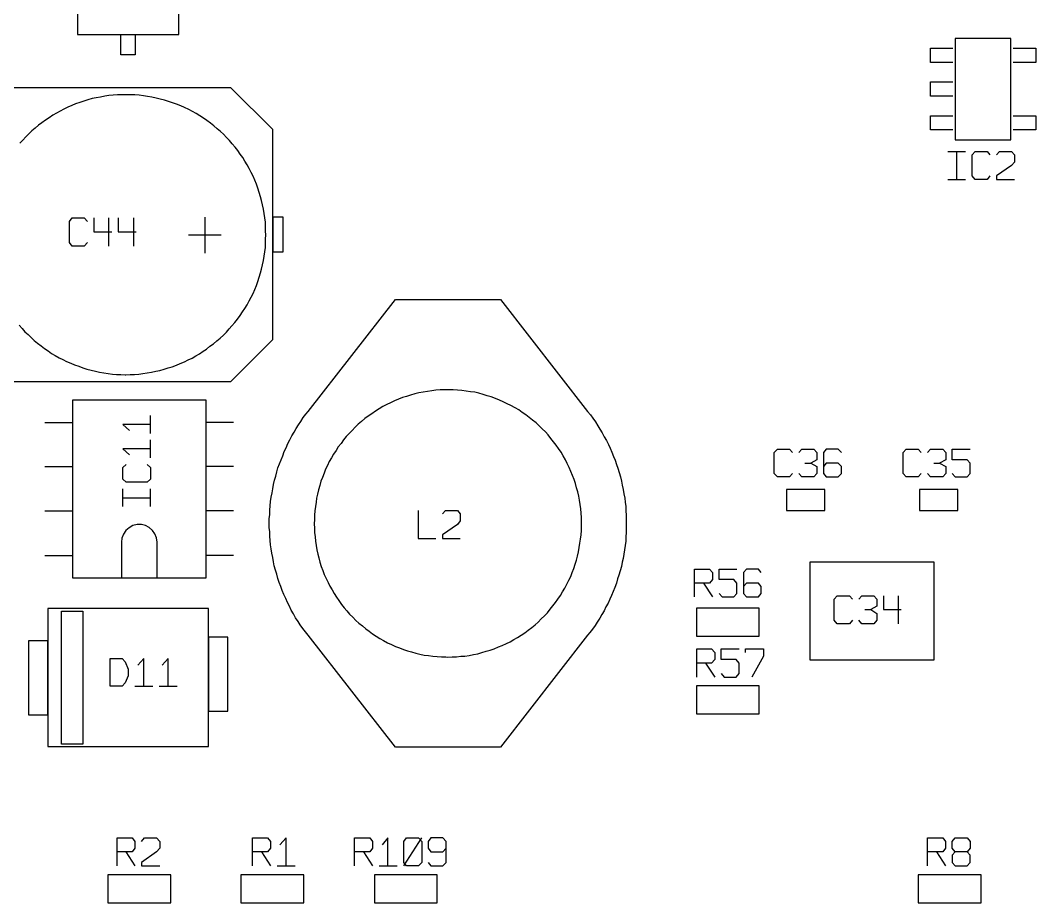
# Model space of a CAD drawing. Extents: x -228 to 961, y -124 to 716.
# Drawn here: x 146.7 to 228.8, y 298 to 369.4 of the extents above; entities that cross this region are included whole.
import ezdxf

# ---------------------------------------------------------------- set-up
doc = ezdxf.new("R2010")
doc.units = 0
doc.layers.add('1', color=1, linetype='CONTINUOUS')

msp = doc.modelspace()

# ---------------------------------------------------------------- linework, layer by layer
at = {"layer": '1'}
for p, q in [((151.3, 371.95), (151.3, 368.23)), ((159.5, 368.23), (159.5, 371.95)), ((151.3, 368.23), (159.5, 368.23)), ((154.82, 366.58), (154.82, 368.23)), ((155.97, 368.23), (155.97, 366.58)), ((226.82, 367.9), (222.3, 367.9)), ((222.3, 367.9), (222.3, 359.7)), ((226.82, 359.7), (226.82, 367.9)), ((155.97, 366.58), (154.82, 366.58)), ((220.32, 365.95), (220.32, 367.1)), ((220.32, 367.1), (222.12, 367.1)), ((227, 367.1), (228.82, 367.1)), ((228.82, 367.1), (228.82, 365.95)), ((222.12, 365.95), (220.32, 365.95)), ((228.82, 365.95), (227, 365.95)), ((220.32, 363.23), (220.32, 364.38)), ((220.32, 364.38), (222.12, 364.38)), ((163.7, 363.9), (143.32, 363.9)), ((152.82, 363.1), (152.5, 363.03)), ((153.17, 363.15), (152.82, 363.1)), ((153.52, 363.23), (153.17, 363.15)), ((153.85, 363.28), (153.52, 363.23)), ((154.2, 363.3), (153.85, 363.28)), ((154.55, 363.33), (154.2, 363.3)), ((154.9, 363.35), (154.55, 363.33)), ((155.25, 363.35), (154.9, 363.35)), ((155.6, 363.35), (155.25, 363.35)), ((155.95, 363.33), (155.6, 363.35)), ((156.3, 363.3), (155.95, 363.33)), ((156.65, 363.25), (156.3, 363.3)), ((156.97, 363.2), (156.65, 363.25)), ((157.32, 363.15), (156.97, 363.2)), ((157.67, 363.08), (157.32, 363.15)), ((167.1, 360.53), (163.7, 363.9)), ((222.12, 363.23), (220.32, 363.23)), ((150.52, 362.33), (150.2, 362.18)), ((150.85, 362.48), (150.52, 362.33)), ((151.15, 362.6), (150.85, 362.48)), ((151.5, 362.73), (151.15, 362.6)), ((151.82, 362.83), (151.5, 362.73)), ((152.15, 362.93), (151.82, 362.83)), ((152.5, 363.03), (152.15, 362.93)), ((158, 363), (157.67, 363.08)), ((158.35, 362.9), (158, 363)), ((158.67, 362.8), (158.35, 362.9)), ((159, 362.7), (158.67, 362.8)), ((159.32, 362.58), (159, 362.7)), ((159.65, 362.45), (159.32, 362.58)), ((159.97, 362.3), (159.65, 362.45)), ((160.3, 362.15), (159.97, 362.3)), ((149, 361.48), (148.7, 361.3)), ((149.3, 361.68), (149, 361.48)), ((149.6, 361.85), (149.3, 361.68)), ((149.9, 362.03), (149.6, 361.85)), ((150.2, 362.18), (149.9, 362.03)), ((160.6, 362), (160.3, 362.15)), ((160.9, 361.83), (160.6, 362)), ((161.2, 361.65), (160.9, 361.83)), ((161.5, 361.45), (161.2, 361.65)), ((161.77, 361.25), (161.5, 361.45)), ((220.32, 360.5), (220.32, 361.65)), ((220.32, 361.65), (222.12, 361.65)), ((227, 361.65), (228.82, 361.65)), ((228.82, 361.65), (228.82, 360.5)), ((147.87, 360.65), (147.62, 360.43)), ((148.15, 360.88), (147.87, 360.65)), ((148.42, 361.08), (148.15, 360.88)), ((148.7, 361.3), (148.42, 361.08)), ((162.05, 361.05), (161.77, 361.25)), ((162.32, 360.83), (162.05, 361.05)), ((162.6, 360.6), (162.32, 360.83)), ((147.12, 359.93), (146.87, 359.68)), ((147.37, 360.18), (147.12, 359.93)), ((147.62, 360.43), (147.37, 360.18)), ((162.87, 360.38), (162.6, 360.6)), ((163.12, 360.15), (162.87, 360.38)), ((163.35, 359.9), (163.12, 360.15)), ((163.6, 359.65), (163.35, 359.9)), ((167.1, 343.55), (167.1, 360.53)), ((222.12, 360.5), (220.32, 360.5)), ((228.82, 360.5), (227, 360.5)), ((146.87, 359.68), (146.65, 359.43)), ((163.82, 359.38), (163.6, 359.65)), ((164.05, 359.1), (163.82, 359.38)), ((164.27, 358.83), (164.05, 359.1)), ((222.3, 359.7), (226.82, 359.7)), ((164.47, 358.55), (164.27, 358.83)), ((164.67, 358.28), (164.47, 358.55)), ((164.85, 357.98), (164.67, 358.28)), ((221.7, 358.75), (223.15, 358.75)), ((222.42, 358.75), (222.42, 356.5)), ((223.67, 358.48), (223.92, 358.75)), ((223.67, 356.78), (223.67, 358.48)), ((223.92, 358.75), (224.9, 358.75)), ((224.9, 358.75), (225.12, 358.48)), ((225.65, 358.48), (225.9, 358.75)), ((225.9, 358.75), (226.87, 358.75)), ((226.87, 358.75), (227.1, 358.48)), ((227.1, 358.48), (227.1, 357.9)), ((165.02, 357.68), (164.85, 357.98)), ((165.2, 357.38), (165.02, 357.68)), ((165.35, 357.05), (165.2, 357.38)), ((226.87, 357.63), (225.65, 356.78)), ((227.1, 357.9), (226.87, 357.63)), ((165.5, 356.75), (165.35, 357.05)), ((165.65, 356.43), (165.5, 356.75)), ((223.92, 356.5), (223.67, 356.78)), ((225.12, 356.78), (224.9, 356.5)), ((225.65, 356.78), (225.65, 356.5)), ((165.77, 356.1), (165.65, 356.43)), ((165.9, 355.78), (165.77, 356.1)), ((166, 355.45), (165.9, 355.78)), ((221.7, 356.5), (223.15, 356.5)), ((224.9, 356.5), (223.92, 356.5)), ((225.65, 356.5), (227.1, 356.5)), ((166.1, 355.1), (166, 355.45)), ((166.2, 354.78), (166.1, 355.1)), ((166.27, 354.43), (166.2, 354.78)), ((166.35, 354.1), (166.27, 354.43)), ((166.4, 353.75), (166.35, 354.1)), ((150.65, 353.1), (150.87, 353.38)), ((150.87, 353.38), (151.85, 353.38)), ((151.85, 353.38), (152.1, 353.1)), ((152.62, 353.38), (152.62, 352.25)), ((153.82, 353.38), (153.82, 351.1)), ((154.6, 353.38), (154.6, 352.25)), ((155.82, 353.38), (155.82, 351.1)), ((161.6, 353.45), (161.6, 350.53)), ((166.45, 353.4), (166.4, 353.75)), ((166.5, 353.05), (166.45, 353.4)), ((167.95, 353.45), (167.1, 353.45)), ((167.1, 353.45), (167.1, 350.63)), ((167.95, 350.63), (167.95, 353.45)), ((150.65, 351.4), (150.65, 353.1)), ((166.52, 352.7), (166.5, 353.05)), ((166.52, 352.35), (166.52, 352.7)), ((152.62, 352.25), (154.07, 352.25)), ((154.6, 352.25), (156.05, 352.25)), ((162.92, 352), (160.27, 352)), ((166.55, 352), (166.52, 352.35)), ((166.52, 351.68), (166.55, 352)), ((166.52, 351.33), (166.52, 351.68)), ((150.87, 351.1), (150.65, 351.4)), ((151.85, 351.1), (150.87, 351.1)), ((152.1, 351.4), (151.85, 351.1)), ((166.45, 350.63), (166.5, 350.98)), ((166.5, 350.98), (166.52, 351.33)), ((166.35, 349.93), (166.4, 350.28)), ((166.4, 350.28), (166.45, 350.63)), ((167.1, 350.63), (167.95, 350.63)), ((166.1, 348.93), (166.2, 349.25)), ((166.2, 349.25), (166.27, 349.6)), ((166.27, 349.6), (166.35, 349.93)), ((165.9, 348.25), (166, 348.58)), ((166, 348.58), (166.1, 348.93)), ((165.5, 347.28), (165.65, 347.6)), ((165.65, 347.6), (165.77, 347.93)), ((165.77, 347.93), (165.9, 348.25)), ((165.02, 346.35), (165.2, 346.68)), ((165.2, 346.68), (165.35, 346.98)), ((165.35, 346.98), (165.5, 347.28)), ((169.95, 337.73), (177.02, 346.78)), ((177.02, 346.78), (185.52, 346.78)), ((185.52, 346.78), (192.57, 337.73)), ((164.65, 345.78), (164.85, 346.05)), ((164.85, 346.05), (165.02, 346.35)), ((164.02, 344.93), (164.25, 345.2)), ((164.25, 345.2), (164.45, 345.48)), ((164.45, 345.48), (164.65, 345.78)), ((146.57, 344.7), (146.82, 344.45)), ((146.82, 344.45), (147.05, 344.18)), ((163.35, 344.15), (163.57, 344.4)), ((163.57, 344.4), (163.8, 344.65)), ((163.8, 344.65), (164.02, 344.93)), ((147.05, 344.18), (147.3, 343.95)), ((147.3, 343.95), (147.55, 343.7)), ((147.55, 343.7), (147.8, 343.48)), ((147.8, 343.48), (148.07, 343.25)), ((162.3, 343.2), (162.57, 343.43)), ((162.57, 343.43), (162.85, 343.65)), ((162.85, 343.65), (163.1, 343.9)), ((163.1, 343.9), (163.35, 344.15)), ((163.7, 340.15), (167.1, 343.55)), ((148.07, 343.25), (148.35, 343.03)), ((148.35, 343.03), (148.62, 342.83)), ((148.62, 342.83), (148.92, 342.63)), ((148.92, 342.63), (149.2, 342.43)), ((161.17, 342.4), (161.47, 342.6)), ((161.47, 342.6), (161.75, 342.78)), ((161.75, 342.78), (162.02, 343)), ((162.02, 343), (162.3, 343.2)), ((149.2, 342.43), (149.5, 342.25)), ((149.5, 342.25), (149.82, 342.08)), ((149.82, 342.08), (150.12, 341.93)), ((150.12, 341.93), (150.42, 341.78)), ((150.42, 341.78), (150.75, 341.63)), ((159.62, 341.6), (159.95, 341.75)), ((159.95, 341.75), (160.25, 341.9)), ((160.25, 341.9), (160.57, 342.05)), ((160.57, 342.05), (160.87, 342.23)), ((160.87, 342.23), (161.17, 342.4)), ((150.75, 341.63), (151.07, 341.5)), ((151.07, 341.5), (151.4, 341.38)), ((151.4, 341.38), (151.72, 341.25)), ((151.72, 341.25), (152.07, 341.15)), ((152.07, 341.15), (152.4, 341.08)), ((152.4, 341.08), (152.75, 340.98)), ((152.75, 340.98), (153.07, 340.9)), ((157.3, 340.9), (157.65, 340.98)), ((157.65, 340.98), (157.97, 341.05)), ((157.97, 341.05), (158.32, 341.15)), ((158.32, 341.15), (158.65, 341.25)), ((158.65, 341.25), (158.97, 341.35)), ((158.97, 341.35), (159.3, 341.48)), ((159.3, 341.48), (159.62, 341.6)), ((143.32, 340.15), (163.7, 340.15)), ((153.07, 340.9), (153.42, 340.85)), ((153.42, 340.85), (153.77, 340.8)), ((153.77, 340.8), (154.12, 340.75)), ((154.12, 340.75), (154.45, 340.73)), ((154.45, 340.73), (154.8, 340.73)), ((154.8, 340.73), (155.15, 340.7)), ((155.15, 340.7), (155.22, 340.7)), ((155.22, 340.7), (155.57, 340.73)), ((155.57, 340.73), (155.92, 340.73)), ((155.92, 340.73), (156.27, 340.75)), ((156.27, 340.75), (156.6, 340.8)), ((156.6, 340.8), (156.95, 340.85)), ((156.95, 340.85), (157.3, 340.9)), ((179.27, 339.3), (178.92, 339.23)), ((179.62, 339.35), (179.27, 339.3)), ((179.97, 339.4), (179.62, 339.35)), ((180.3, 339.45), (179.97, 339.4)), ((180.65, 339.48), (180.3, 339.45)), ((181, 339.48), (180.65, 339.48)), ((181.35, 339.48), (181, 339.48)), ((181.7, 339.48), (181.35, 339.48)), ((182.05, 339.45), (181.7, 339.48)), ((182.4, 339.43), (182.05, 339.45)), ((182.75, 339.38), (182.4, 339.43)), ((183.1, 339.33), (182.75, 339.38)), ((183.45, 339.28), (183.1, 339.33)), ((183.77, 339.2), (183.45, 339.28)), ((150.9, 338.65), (150.9, 324.28)), ((161.7, 338.65), (150.9, 338.65)), ((161.7, 324.28), (161.7, 338.65)), ((176.95, 338.58), (176.62, 338.43)), ((177.27, 338.73), (176.95, 338.58)), ((177.6, 338.85), (177.27, 338.73)), ((177.92, 338.95), (177.6, 338.85)), ((178.25, 339.05), (177.92, 338.95)), ((178.6, 339.15), (178.25, 339.05)), ((178.92, 339.23), (178.6, 339.15)), ((184.12, 339.1), (183.77, 339.2)), ((184.45, 339), (184.12, 339.1)), ((184.77, 338.9), (184.45, 339)), ((185.12, 338.78), (184.77, 338.9)), ((185.45, 338.65), (185.12, 338.78)), ((185.75, 338.5), (185.45, 338.65)), ((186.07, 338.35), (185.75, 338.5)), ((169.77, 337.5), (169.95, 337.73)), ((175.4, 337.75), (175.12, 337.55)), ((175.7, 337.95), (175.4, 337.75)), ((176, 338.13), (175.7, 337.95)), ((176.32, 338.28), (176, 338.13)), ((176.62, 338.43), (176.32, 338.28)), ((186.37, 338.2), (186.07, 338.35)), ((186.7, 338.03), (186.37, 338.2)), ((187, 337.85), (186.7, 338.03)), ((187.27, 337.65), (187, 337.85)), ((187.57, 337.45), (187.27, 337.65)), ((192.57, 337.73), (192.8, 337.45)), ((148.67, 336.85), (150.9, 336.85)), ((157.22, 335.95), (157.22, 337.4)), ((163.92, 336.85), (161.7, 336.85)), ((169.17, 336.65), (169.37, 336.93)), ((169.37, 336.93), (169.57, 337.23)), ((169.57, 337.23), (169.77, 337.5)), ((174.27, 336.93), (174.02, 336.7)), ((174.55, 337.15), (174.27, 336.93)), ((174.82, 337.35), (174.55, 337.15)), ((175.12, 337.55), (174.82, 337.35)), ((187.85, 337.25), (187.57, 337.45)), ((188.12, 337.03), (187.85, 337.25)), ((188.4, 336.8), (188.12, 337.03)), ((188.65, 336.58), (188.4, 336.8)), ((192.8, 337.45), (193, 337.18)), ((193, 337.18), (193.2, 336.88)), ((193.2, 336.88), (193.4, 336.58)), ((157.22, 336.68), (154.97, 336.68)), ((154.97, 336.68), (155.52, 336.2)), ((168.65, 335.75), (168.82, 336.05)), ((168.82, 336.05), (169, 336.35)), ((169, 336.35), (169.17, 336.65)), ((173.52, 336.2), (173.27, 335.95)), ((173.77, 336.45), (173.52, 336.2)), ((174.02, 336.7), (173.77, 336.45)), ((188.9, 336.33), (188.65, 336.58)), ((189.15, 336.08), (188.9, 336.33)), ((189.37, 335.83), (189.15, 336.08)), ((193.4, 336.58), (193.57, 336.3)), ((193.57, 336.3), (193.75, 336)), ((193.75, 336), (193.92, 335.68)), ((157.22, 333.98), (157.22, 335.43)), ((168.32, 335.13), (168.47, 335.43)), ((168.47, 335.43), (168.65, 335.75)), ((172.82, 335.43), (172.62, 335.15)), ((173.05, 335.7), (172.82, 335.43)), ((173.27, 335.95), (173.05, 335.7)), ((189.6, 335.55), (189.37, 335.83)), ((189.82, 335.28), (189.6, 335.55)), ((190.02, 335), (189.82, 335.28)), ((193.92, 335.68), (194.1, 335.38)), ((194.1, 335.38), (194.25, 335.05)), ((157.22, 334.7), (154.97, 334.7)), ((154.97, 334.7), (155.52, 334.23)), ((167.9, 334.15), (168.02, 334.48)), ((168.02, 334.48), (168.17, 334.8)), ((168.17, 334.8), (168.32, 335.13)), ((172.22, 334.58), (172.02, 334.28)), ((172.4, 334.88), (172.22, 334.58)), ((172.62, 335.15), (172.4, 334.88)), ((190.22, 334.73), (190.02, 335)), ((190.42, 334.43), (190.22, 334.73)), ((190.6, 334.13), (190.42, 334.43)), ((194.25, 335.05), (194.4, 334.75)), ((194.4, 334.75), (194.52, 334.43)), ((194.52, 334.43), (194.67, 334.1)), ((207.67, 334.4), (207.92, 334.68)), ((207.67, 332.7), (207.67, 334.4)), ((207.92, 334.68), (208.9, 334.68)), ((208.9, 334.68), (209.15, 334.4)), ((209.67, 334.4), (209.9, 334.68)), ((209.9, 334.68), (210.87, 334.68)), ((210.87, 334.68), (211.12, 334.4)), ((211.12, 334.4), (211.12, 333.83)), ((211.87, 334.68), (211.65, 334.4)), ((211.65, 334.4), (211.65, 332.7)), ((212.85, 334.68), (211.87, 334.68)), ((213.1, 334.4), (212.85, 334.68)), ((218.1, 334.4), (218.35, 334.68)), ((218.1, 332.7), (218.1, 334.4)), ((218.35, 334.68), (219.32, 334.68)), ((219.32, 334.68), (219.55, 334.4)), ((220.07, 334.4), (220.32, 334.68)), ((220.32, 334.68), (221.3, 334.68)), ((221.3, 334.68), (221.55, 334.4)), ((221.55, 334.4), (221.55, 333.83)), ((222.07, 333.83), (222.07, 334.68)), ((222.07, 334.68), (223.52, 334.68)), ((167.65, 333.5), (167.77, 333.83)), ((167.77, 333.83), (167.9, 334.15)), ((171.67, 333.68), (171.52, 333.35)), ((171.85, 333.98), (171.67, 333.68)), ((172.02, 334.28), (171.85, 333.98)), ((190.77, 333.83), (190.6, 334.13)), ((190.92, 333.53), (190.77, 333.83)), ((191.07, 333.2), (190.92, 333.53)), ((194.67, 334.1), (194.8, 333.78)), ((194.8, 333.78), (194.9, 333.45)), ((210.15, 333.55), (210.62, 333.55)), ((211.12, 333.83), (210.62, 333.55)), ((210.62, 333.55), (211.12, 333.28)), ((211.87, 333.55), (211.65, 333.28)), ((212.85, 333.55), (211.87, 333.55)), ((213.1, 333.28), (212.85, 333.55)), ((220.57, 333.55), (221.05, 333.55)), ((221.55, 333.83), (221.05, 333.55)), ((221.05, 333.55), (221.55, 333.28)), ((223.27, 333.83), (222.07, 333.83)), ((223.52, 333.55), (223.27, 333.83)), ((223.52, 332.7), (223.52, 333.55)), ((148.67, 333.28), (150.9, 333.28)), ((154.97, 333.2), (155.25, 333.45)), ((154.97, 332.25), (154.97, 333.2)), ((156.95, 333.45), (157.22, 333.2)), ((157.22, 333.2), (157.22, 332.25)), ((163.92, 333.28), (161.7, 333.28)), ((167.35, 332.5), (167.42, 332.85)), ((167.42, 332.85), (167.52, 333.18)), ((167.52, 333.18), (167.65, 333.5)), ((171.25, 332.73), (171.12, 332.4)), ((171.37, 333.05), (171.25, 332.73)), ((171.52, 333.35), (171.37, 333.05)), ((191.22, 332.88), (191.07, 333.2)), ((191.35, 332.55), (191.22, 332.88)), ((194.9, 333.45), (195.02, 333.13)), ((195.02, 333.13), (195.12, 332.78)), ((195.12, 332.78), (195.22, 332.45)), ((207.92, 332.43), (207.67, 332.7)), ((209.15, 332.7), (208.9, 332.43)), ((209.9, 332.43), (209.67, 332.7)), ((211.12, 332.7), (210.87, 332.43)), ((211.12, 333.28), (211.12, 332.7)), ((211.65, 332.7), (211.87, 332.43)), ((212.85, 332.43), (213.1, 332.7)), ((213.1, 332.7), (213.1, 333.28)), ((218.35, 332.43), (218.1, 332.7)), ((219.55, 332.7), (219.32, 332.43)), ((220.32, 332.43), (220.07, 332.7)), ((221.55, 332.7), (221.3, 332.43)), ((221.55, 333.28), (221.55, 332.7)), ((222.07, 332.7), (222.3, 332.43)), ((223.27, 332.43), (223.52, 332.7)), ((155.25, 332), (154.97, 332.25)), ((156.95, 332), (155.25, 332)), ((157.22, 332.25), (156.95, 332)), ((167.17, 331.83), (167.25, 332.18)), ((167.25, 332.18), (167.35, 332.5)), ((171, 332.08), (170.9, 331.73)), ((171.12, 332.4), (171, 332.08)), ((191.47, 332.23), (191.35, 332.55)), ((191.6, 331.9), (191.47, 332.23)), ((191.67, 331.55), (191.6, 331.9)), ((195.22, 332.45), (195.3, 332.1)), ((195.3, 332.1), (195.37, 331.78)), ((208.9, 332.43), (207.92, 332.43)), ((210.87, 332.43), (209.9, 332.43)), ((211.87, 332.43), (212.85, 332.43)), ((219.32, 332.43), (218.35, 332.43)), ((221.3, 332.43), (220.32, 332.43)), ((222.3, 332.43), (223.27, 332.43)), ((154.97, 330.03), (154.97, 331.48)), ((157.22, 330.03), (157.22, 331.48)), ((166.97, 330.8), (167.05, 331.15)), ((167.05, 331.15), (167.1, 331.48)), ((167.1, 331.48), (167.17, 331.83)), ((170.72, 331.05), (170.65, 330.73)), ((170.8, 331.4), (170.72, 331.05)), ((170.9, 331.73), (170.8, 331.4)), ((191.77, 331.23), (191.67, 331.55)), ((191.85, 330.88), (191.77, 331.23)), ((195.37, 331.78), (195.45, 331.43)), ((195.45, 331.43), (195.5, 331.08)), ((195.5, 331.08), (195.57, 330.73)), ((208.65, 331.43), (208.65, 329.73)), ((211.75, 331.43), (208.65, 331.43)), ((211.75, 329.73), (211.75, 331.43)), ((222.52, 331.43), (219.42, 331.43)), ((219.42, 331.43), (219.42, 329.73)), ((222.52, 329.73), (222.52, 331.43)), ((154.97, 330.75), (157.22, 330.75)), ((166.9, 330.1), (166.92, 330.45)), ((166.92, 330.45), (166.97, 330.8)), ((170.6, 330.38), (170.55, 330.03)), ((170.65, 330.73), (170.6, 330.38)), ((191.92, 330.55), (191.85, 330.88)), ((191.97, 330.2), (191.92, 330.55)), ((195.57, 330.73), (195.6, 330.38)), ((195.6, 330.38), (195.65, 330.03)), ((148.67, 329.68), (150.9, 329.68)), ((163.92, 329.68), (161.7, 329.68)), ((166.85, 329.4), (166.87, 329.75)), ((166.87, 329.75), (166.9, 330.1)), ((170.5, 329.68), (170.47, 329.33)), ((170.55, 330.03), (170.5, 329.68)), ((178.85, 329.73), (178.85, 327.45)), ((180.82, 329.45), (181.07, 329.73)), ((181.07, 329.73), (182.05, 329.73)), ((182.05, 329.73), (182.27, 329.45)), ((182.27, 329.45), (182.27, 328.88)), ((192.02, 329.85), (191.97, 330.2)), ((192.05, 329.5), (192.02, 329.85)), ((192.07, 329.15), (192.05, 329.5)), ((195.65, 330.03), (195.67, 329.7)), ((195.67, 329.7), (195.7, 329.35)), ((208.65, 329.73), (211.75, 329.73)), ((219.42, 329.73), (222.52, 329.73)), ((156.12, 328.58), (155.77, 328.5)), ((156.47, 328.58), (156.12, 328.58)), ((156.8, 328.5), (156.47, 328.58)), ((166.82, 329.05), (166.85, 329.4)), ((166.82, 328.7), (166.82, 329.05)), ((166.82, 328.35), (166.82, 328.7)), ((170.47, 328.98), (170.45, 328.63)), ((170.45, 328.63), (170.47, 328.28)), ((170.47, 329.33), (170.47, 328.98)), ((182.05, 328.6), (180.82, 327.75)), ((182.27, 328.88), (182.05, 328.6)), ((192.07, 328.8), (192.07, 329.15)), ((192.07, 328.45), (192.07, 328.8)), ((195.7, 329.35), (195.7, 329)), ((195.7, 329), (195.7, 328.65)), ((195.7, 328.65), (195.7, 328.3)), ((155.02, 327.8), (154.9, 327.48)), ((155.22, 328.1), (155.02, 327.8)), ((155.47, 328.33), (155.22, 328.1)), ((155.77, 328.5), (155.47, 328.33)), ((157.1, 328.35), (156.8, 328.5)), ((157.37, 328.1), (157.1, 328.35)), ((157.57, 327.83), (157.37, 328.1)), ((157.7, 327.5), (157.57, 327.83)), ((166.85, 328), (166.82, 328.35)), ((166.87, 327.65), (166.85, 328)), ((170.47, 328.28), (170.47, 327.93)), ((170.47, 327.93), (170.52, 327.58)), ((192.05, 327.75), (192.07, 328.1)), ((192.07, 328.1), (192.07, 328.45)), ((195.7, 327.95), (195.67, 327.6)), ((195.7, 328.3), (195.7, 327.95)), ((154.9, 327.48), (154.87, 327.15)), ((154.87, 327.15), (154.87, 324.28)), ((157.75, 327.15), (157.7, 327.5)), ((157.75, 324.28), (157.75, 327.15)), ((166.9, 327.3), (166.87, 327.65)), ((166.92, 326.95), (166.9, 327.3)), ((166.97, 326.63), (166.92, 326.95)), ((170.52, 327.58), (170.55, 327.25)), ((170.55, 327.25), (170.6, 326.9)), ((178.85, 327.45), (180.3, 327.45)), ((180.82, 327.75), (180.82, 327.45)), ((180.82, 327.45), (182.27, 327.45)), ((191.9, 326.73), (191.95, 327.08)), ((191.95, 327.08), (192, 327.4)), ((192, 327.4), (192.05, 327.75)), ((195.65, 327.25), (195.6, 326.9)), ((195.67, 327.6), (195.65, 327.25)), ((167.02, 326.28), (166.97, 326.63)), ((167.1, 325.93), (167.02, 326.28)), ((170.6, 326.9), (170.67, 326.55)), ((170.67, 326.55), (170.75, 326.2)), ((170.75, 326.2), (170.82, 325.88)), ((191.75, 326.03), (191.82, 326.38)), ((191.82, 326.38), (191.9, 326.73)), ((195.5, 326.2), (195.45, 325.85)), ((195.55, 326.55), (195.5, 326.2)), ((195.6, 326.9), (195.55, 326.55)), ((148.67, 326.08), (150.9, 326.08)), ((163.92, 326.08), (161.7, 326.08)), ((167.15, 325.58), (167.1, 325.93)), ((167.22, 325.25), (167.15, 325.58)), ((170.82, 325.88), (170.92, 325.53)), ((170.92, 325.53), (171.02, 325.2)), ((191.45, 325.03), (191.55, 325.38)), ((191.55, 325.38), (191.67, 325.7)), ((191.67, 325.7), (191.75, 326.03)), ((195.37, 325.53), (195.3, 325.18)), ((195.45, 325.85), (195.37, 325.53)), ((220.62, 325.55), (210.55, 325.55)), ((210.55, 325.55), (210.55, 317.63)), ((220.62, 317.63), (220.62, 325.55)), ((167.32, 324.9), (167.22, 325.25)), ((167.42, 324.58), (167.32, 324.9)), ((167.52, 324.23), (167.42, 324.58)), ((171.02, 325.2), (171.15, 324.88)), ((171.15, 324.88), (171.27, 324.55)), ((171.27, 324.55), (171.42, 324.23)), ((191.2, 324.38), (191.32, 324.7)), ((191.32, 324.7), (191.45, 325.03)), ((195.1, 324.5), (195, 324.18)), ((195.2, 324.85), (195.1, 324.5)), ((195.3, 325.18), (195.2, 324.85)), ((201.22, 322.73), (201.22, 324.98)), ((201.22, 324.98), (202.42, 324.98)), ((202.42, 324.98), (202.67, 324.7)), ((202.67, 324.7), (202.67, 324.13)), ((203.2, 324.13), (203.2, 324.98)), ((203.2, 324.98), (204.65, 324.98)), ((205.42, 324.98), (205.17, 324.7)), ((205.17, 324.7), (205.17, 323)), ((206.4, 324.98), (205.42, 324.98)), ((206.62, 324.7), (206.4, 324.98)), ((150.9, 324.28), (161.7, 324.28)), ((154.87, 324.28), (157.75, 324.28)), ((167.62, 323.9), (167.52, 324.23)), ((167.75, 323.58), (167.62, 323.9)), ((171.42, 324.23), (171.57, 323.9)), ((171.57, 323.9), (171.72, 323.6)), ((190.72, 323.45), (190.9, 323.75)), ((190.9, 323.75), (191.05, 324.08)), ((191.05, 324.08), (191.2, 324.38)), ((194.9, 323.85), (194.77, 323.5)), ((195, 324.18), (194.9, 323.85)), ((202.42, 323.85), (201.22, 323.85)), ((201.95, 323.85), (202.67, 322.73)), ((202.67, 324.13), (202.42, 323.85)), ((204.4, 324.13), (203.2, 324.13)), ((204.65, 323.85), (204.4, 324.13)), ((204.65, 323), (204.65, 323.85)), ((205.42, 323.85), (205.17, 323.58)), ((206.4, 323.85), (205.42, 323.85)), ((206.62, 323.58), (206.4, 323.85)), ((167.87, 323.25), (167.75, 323.58)), ((168, 322.93), (167.87, 323.25)), ((168.15, 322.6), (168, 322.93)), ((171.72, 323.6), (171.9, 323.3)), ((171.9, 323.3), (172.07, 323)), ((172.07, 323), (172.25, 322.7)), ((190.17, 322.55), (190.37, 322.85)), ((190.37, 322.85), (190.55, 323.15)), ((190.55, 323.15), (190.72, 323.45)), ((194.5, 322.85), (194.37, 322.55)), ((194.65, 323.18), (194.5, 322.85)), ((194.77, 323.5), (194.65, 323.18)), ((203.2, 323), (203.45, 322.73)), ((204.4, 322.73), (204.65, 323)), ((205.17, 323), (205.42, 322.73)), ((206.4, 322.73), (206.62, 323)), ((206.62, 323), (206.62, 323.58)), ((212.52, 322.55), (212.77, 322.83)), ((212.77, 322.83), (213.75, 322.83)), ((213.75, 322.83), (214, 322.55)), ((214.52, 322.55), (214.75, 322.83)), ((214.75, 322.83), (215.72, 322.83)), ((215.72, 322.83), (215.97, 322.55)), ((216.5, 322.83), (216.5, 321.7)), ((217.7, 322.83), (217.7, 320.55)), ((168.3, 322.28), (168.15, 322.6)), ((168.45, 321.98), (168.3, 322.28)), ((172.25, 322.7), (172.45, 322.43)), ((172.45, 322.43), (172.65, 322.13)), ((172.65, 322.13), (172.87, 321.85)), ((189.77, 322), (189.97, 322.28)), ((189.97, 322.28), (190.17, 322.55)), ((194.22, 322.23), (194.05, 321.93)), ((194.37, 322.55), (194.22, 322.23)), ((203.45, 322.73), (204.4, 322.73)), ((205.42, 322.73), (206.4, 322.73)), ((212.52, 320.85), (212.52, 322.55)), ((215.97, 322.55), (215.97, 321.98)), ((161.9, 321.78), (148.9, 321.78)), ((148.9, 321.78), (148.9, 310.63)), ((150.02, 310.83), (150.02, 321.58)), ((150.02, 321.58), (151.72, 321.58)), ((151.72, 321.58), (151.72, 310.83)), ((161.9, 310.63), (161.9, 321.78)), ((168.6, 321.65), (168.45, 321.98)), ((168.77, 321.35), (168.6, 321.65)), ((168.95, 321.05), (168.77, 321.35)), ((172.87, 321.85), (173.1, 321.6)), ((173.1, 321.6), (173.32, 321.33)), ((173.32, 321.33), (173.57, 321.08)), ((188.82, 320.95), (189.07, 321.2)), ((189.07, 321.2), (189.32, 321.45)), ((189.32, 321.45), (189.55, 321.73)), ((189.55, 321.73), (189.77, 322)), ((193.72, 321.3), (193.55, 321)), ((193.9, 321.6), (193.72, 321.3)), ((194.05, 321.93), (193.9, 321.6)), ((206.45, 321.83), (201.37, 321.83)), ((201.37, 321.83), (201.37, 319.55)), ((206.45, 319.55), (206.45, 321.83)), ((215, 321.7), (215.47, 321.7)), ((215.97, 321.98), (215.47, 321.7)), ((215.47, 321.7), (215.97, 321.4)), ((215.97, 321.4), (215.97, 320.85)), ((216.5, 321.7), (217.95, 321.7)), ((169.15, 320.75), (168.95, 321.05)), ((169.32, 320.48), (169.15, 320.75)), ((169.52, 320.18), (169.32, 320.48)), ((173.57, 321.08), (173.82, 320.83)), ((173.82, 320.83), (174.07, 320.6)), ((174.07, 320.6), (174.35, 320.38)), ((174.35, 320.38), (174.62, 320.15)), ((188.05, 320.25), (188.32, 320.48)), ((188.32, 320.48), (188.57, 320.7)), ((188.57, 320.7), (188.82, 320.95)), ((193.17, 320.43), (192.97, 320.13)), ((193.35, 320.7), (193.17, 320.43)), ((193.55, 321), (193.35, 320.7)), ((212.77, 320.55), (212.52, 320.85)), ((213.75, 320.55), (212.77, 320.55)), ((214, 320.85), (213.75, 320.55)), ((214.75, 320.55), (214.52, 320.85)), ((215.72, 320.55), (214.75, 320.55)), ((215.97, 320.85), (215.72, 320.55)), ((169.75, 319.9), (169.52, 320.18)), ((169.95, 319.63), (169.75, 319.9)), ((177.02, 310.58), (169.95, 319.63)), ((174.62, 320.15), (174.9, 319.95)), ((174.9, 319.95), (175.17, 319.75)), ((175.17, 319.75), (175.47, 319.55)), ((175.47, 319.55), (175.77, 319.38)), ((192.57, 319.63), (185.52, 310.58)), ((186.9, 319.45), (187.2, 319.65)), ((187.2, 319.65), (187.5, 319.83)), ((187.5, 319.83), (187.77, 320.05)), ((187.77, 320.05), (188.05, 320.25)), ((192.75, 319.85), (192.57, 319.63)), ((192.97, 320.13), (192.75, 319.85)), ((201.37, 319.55), (206.45, 319.55)), ((147.35, 319.18), (147.35, 313.2)), ((148.9, 319.18), (147.35, 319.18)), ((148.9, 313.2), (148.9, 319.18)), ((163.47, 319.48), (161.9, 319.48)), ((161.9, 319.48), (161.9, 313.5)), ((163.47, 313.5), (163.47, 319.48)), ((175.77, 319.38), (176.07, 319.2)), ((176.07, 319.2), (176.37, 319.03)), ((176.37, 319.03), (176.7, 318.88)), ((176.7, 318.88), (177.02, 318.73)), ((177.02, 318.73), (177.35, 318.6)), ((185.35, 318.68), (185.67, 318.8)), ((185.67, 318.8), (186, 318.95)), ((186, 318.95), (186.3, 319.1)), ((186.3, 319.1), (186.6, 319.28)), ((186.6, 319.28), (186.9, 319.45)), ((177.35, 318.6), (177.67, 318.48)), ((177.67, 318.48), (178, 318.38)), ((178, 318.38), (178.32, 318.28)), ((178.32, 318.28), (178.67, 318.18)), ((178.67, 318.18), (179, 318.1)), ((179, 318.1), (179.35, 318.03)), ((179.35, 318.03), (179.7, 317.98)), ((179.7, 317.98), (180.05, 317.93)), ((180.05, 317.93), (180.4, 317.9)), ((181.97, 317.88), (182.32, 317.93)), ((182.32, 317.93), (182.65, 317.95)), ((182.65, 317.95), (183, 318)), ((183, 318), (183.35, 318.08)), ((183.35, 318.08), (183.7, 318.13)), ((183.7, 318.13), (184.02, 318.23)), ((184.02, 318.23), (184.37, 318.33)), ((184.37, 318.33), (184.7, 318.43)), ((184.7, 318.43), (185.02, 318.53)), ((185.02, 318.53), (185.35, 318.68)), ((201.4, 316.25), (201.4, 318.53)), ((201.4, 318.53), (202.6, 318.53)), ((202.6, 318.53), (202.85, 318.23)), ((202.85, 318.23), (202.85, 317.68)), ((203.37, 317.68), (203.37, 318.53)), ((203.37, 318.53), (204.82, 318.53)), ((205.35, 318.23), (205.35, 318.53)), ((205.35, 318.53), (206.8, 318.53)), ((206.8, 317.95), (205.85, 316.25)), ((206.8, 318.53), (206.8, 317.95)), ((153.95, 315.5), (153.95, 317.75)), ((153.95, 317.75), (154.92, 317.75)), ((154.92, 317.75), (155.17, 317.48)), ((155.17, 317.48), (155.4, 316.9)), ((156.67, 317.75), (156.17, 317.2)), ((156.67, 315.5), (156.67, 317.75)), ((158.65, 317.75), (158.15, 317.2)), ((158.65, 315.5), (158.65, 317.75)), ((180.4, 317.9), (180.75, 317.88)), ((180.75, 317.88), (181.1, 317.88)), ((181.1, 317.88), (181.27, 317.85)), ((181.27, 317.85), (181.62, 317.88)), ((181.62, 317.88), (181.97, 317.88)), ((202.6, 317.38), (201.4, 317.38)), ((202.12, 317.38), (202.85, 316.25)), ((202.85, 317.68), (202.6, 317.38)), ((204.6, 317.68), (203.37, 317.68)), ((204.82, 317.38), (204.6, 317.68)), ((204.82, 316.53), (204.82, 317.38)), ((210.55, 317.63), (220.62, 317.63)), ((155.4, 316.35), (155.17, 315.78)), ((155.4, 316.9), (155.4, 316.35)), ((203.37, 316.53), (203.62, 316.25)), ((204.6, 316.25), (204.82, 316.53)), ((154.92, 315.5), (153.95, 315.5)), ((155.17, 315.78), (154.92, 315.5)), ((155.95, 315.5), (157.4, 315.5)), ((157.92, 315.5), (159.37, 315.5)), ((206.45, 315.53), (201.37, 315.53)), ((201.37, 315.53), (201.37, 313.28)), ((203.62, 316.25), (204.6, 316.25)), ((206.45, 313.28), (206.45, 315.53)), ((147.35, 313.2), (148.9, 313.2)), ((161.9, 313.5), (163.47, 313.5)), ((201.37, 313.28), (206.45, 313.28)), ((148.9, 310.63), (161.9, 310.63)), ((151.72, 310.83), (150.02, 310.83)), ((185.52, 310.58), (177.02, 310.58)), ((154.5, 300.98), (154.5, 303.25)), ((154.5, 303.25), (155.72, 303.25)), ((155.72, 303.25), (155.95, 302.95)), ((156.47, 302.95), (156.72, 303.25)), ((156.72, 303.25), (157.7, 303.25)), ((157.7, 303.25), (157.95, 302.95)), ((165.47, 300.98), (165.47, 303.25)), ((165.47, 303.25), (166.67, 303.25)), ((166.67, 303.25), (166.92, 302.95)), ((168.17, 303.25), (167.67, 302.68)), ((168.17, 300.98), (168.17, 303.25)), ((173.72, 300.98), (173.72, 303.25)), ((173.72, 303.25), (174.95, 303.25)), ((174.95, 303.25), (175.17, 302.95)), ((176.42, 303.25), (175.95, 302.68)), ((176.42, 300.98), (176.42, 303.25)), ((177.7, 302.95), (177.92, 303.25)), ((177.7, 300.98), (179.15, 303.25)), ((177.92, 303.25), (178.9, 303.25)), ((178.9, 303.25), (179.15, 302.95)), ((179.9, 303.25), (179.67, 302.95)), ((180.87, 303.25), (179.9, 303.25)), ((181.12, 302.95), (180.87, 303.25)), ((220.07, 300.98), (220.07, 303.25)), ((220.07, 303.25), (221.3, 303.25)), ((221.3, 303.25), (221.52, 302.95)), ((222.05, 302.95), (222.3, 303.25)), ((222.3, 303.25), (223.27, 303.25)), ((223.27, 303.25), (223.52, 302.95)), ((155.95, 302.4), (155.72, 302.1)), ((155.95, 302.95), (155.95, 302.4)), ((157.95, 302.4), (157.7, 302.1)), ((157.95, 302.95), (157.95, 302.4)), ((166.92, 302.4), (166.67, 302.1)), ((166.92, 302.95), (166.92, 302.4)), ((175.17, 302.4), (174.95, 302.1)), ((175.17, 302.95), (175.17, 302.4)), ((177.7, 301.25), (177.7, 302.95)), ((179.15, 302.95), (179.15, 301.25)), ((179.67, 302.95), (179.67, 302.4)), ((179.67, 302.4), (179.9, 302.1)), ((180.87, 302.1), (181.12, 302.4)), ((181.12, 301.25), (181.12, 302.95)), ((221.52, 302.4), (221.3, 302.1)), ((221.52, 302.95), (221.52, 302.4)), ((222.05, 302.4), (222.05, 302.95)), ((222.3, 302.1), (222.05, 302.4)), ((223.52, 302.4), (223.27, 302.1)), ((223.52, 302.95), (223.52, 302.4)), ((155.72, 302.1), (154.5, 302.1)), ((155.22, 302.1), (155.95, 300.98)), ((157.7, 302.1), (156.47, 301.25)), ((166.67, 302.1), (165.47, 302.1)), ((166.2, 302.1), (166.92, 300.98)), ((174.95, 302.1), (173.72, 302.1)), ((174.45, 302.1), (175.17, 300.98)), ((179.9, 302.1), (180.87, 302.1)), ((221.3, 302.1), (220.07, 302.1)), ((220.8, 302.1), (221.52, 300.98)), ((222.3, 302.1), (222.05, 301.83)), ((222.05, 301.83), (222.05, 301.25)), ((223.27, 302.1), (222.3, 302.1)), ((223.52, 301.83), (223.27, 302.1)), ((223.52, 301.25), (223.52, 301.83)), ((156.47, 301.25), (156.47, 300.98)), ((156.47, 300.98), (157.95, 300.98)), ((167.45, 300.98), (168.9, 300.98)), ((175.7, 300.98), (177.17, 300.98)), ((177.92, 300.98), (177.7, 301.25)), ((178.9, 300.98), (177.92, 300.98)), ((179.15, 301.25), (178.9, 300.98)), ((179.67, 301.25), (179.9, 300.98)), ((179.9, 300.98), (180.87, 300.98)), ((180.87, 300.98), (181.12, 301.25)), ((222.05, 301.25), (222.3, 300.98)), ((222.3, 300.98), (223.27, 300.98)), ((223.27, 300.98), (223.52, 301.25)), ((158.85, 300.25), (153.75, 300.25)), ((153.75, 300.25), (153.75, 298)), ((158.85, 298), (158.85, 300.25)), ((169.62, 300.25), (164.52, 300.25)), ((164.52, 300.25), (164.52, 298)), ((169.62, 298), (169.62, 300.25)), ((180.4, 300.25), (175.32, 300.25)), ((175.32, 300.25), (175.32, 298)), ((180.4, 298), (180.4, 300.25)), ((224.42, 300.25), (219.32, 300.25)), ((219.32, 300.25), (219.32, 298)), ((224.42, 298), (224.42, 300.25)), ((153.75, 298), (158.85, 298)), ((164.52, 298), (169.62, 298)), ((175.32, 298), (180.4, 298)), ((219.32, 298), (224.42, 298))]:
    msp.add_line(p, q, dxfattribs=at)

doc.saveas('drawing.dxf')
